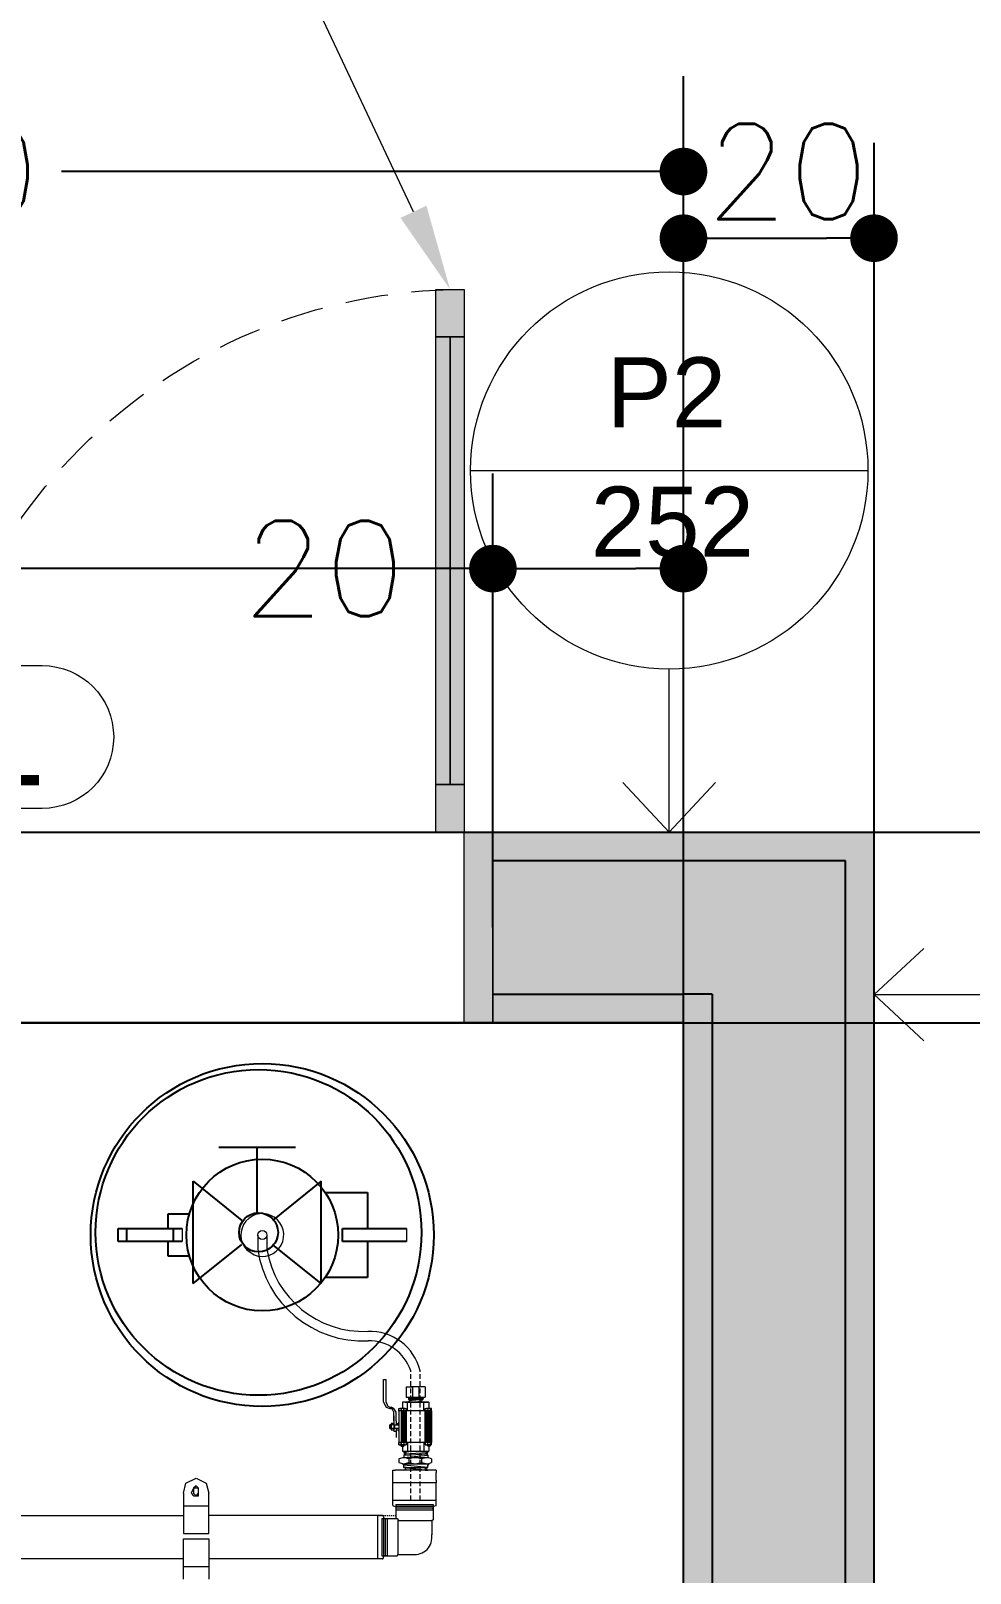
# Model space of a CAD drawing. Header units: metres. Extents: x -1783 to 21505, y -57 to 13660.
# Drawn here: x 14095.3 to 14193.9, y 12813.5 to 12975.4 of the extents above; entities that cross this region are included whole.
import ezdxf

# ---------------------------------------------------------------- set-up
doc = ezdxf.new("R2010")
doc.units = ezdxf.units.M
doc.header["$MEASUREMENT"] = 0
for name, pattern in [('Achse', [0.115, 0, -0.04, 0.075, 0]), ('Dashed', [0.07, 0.045, -0.025]), ('HIDDENX2', [0.75, 0.5, -0.25])]:
    doc.linetypes.add(name, pattern=pattern)
for name, color, linetype, lineweight in [('Bombeiro', 1, 'Continuous', 0), ('LAJES.EST_Caneta_No__241', 7, 'Continuous', 13), ('Marcadores de Porta Archicad_Caneta_No__241', 7, 'Continuous', 13), ('Marcadores de Porta Archicad_Caneta_No__7', 7, 'Continuous', 13), ('PAREDE CONSTRUIR_Caneta_No__241', 7, 'Continuous', 13), ('PAREDE CONSTRUIR_Caneta_No__3', 7, 'Continuous', 25), ('Portas Archicad_Caneta_No__241', 7, 'Continuous', 13)]:
    doc.layers.add(name, color=color, linetype=linetype, lineweight=lineweight)
for name, color, linetype in [('cotas', 7, 'Continuous'), ('COTAS EXECUTIVO.EXEC', 7, 'Continuous'), ('INCÊNDIO', 1, 'Continuous'), ('Marcadores de Porta Archicad', 7, 'Continuous'), ('P02', 6, 'Continuous'), ('PAREDE CONSTRUIR', 7, 'Continuous'), ('Portas Archicad', 7, 'Continuous')]:
    doc.layers.add(name, color=color, linetype=linetype)
doc.layers.add('Portas Archicad_Caneta_No__97', color=7, linetype='Continuous', lineweight=5, true_color=0x6b6b6b)
doc.styles.add('ARIAL', font='arial.ttf', dxfattribs={"height": 0.15})
doc.styles.add('GENERATED_STYLE_1', font='arial.ttf')
doc.styles.add('R80', font='romans.shx', dxfattribs={"height": 10})
doc.dimstyles.new('1-50', dxfattribs={"dimtxt": 10, "dimasz": 5, "dimexe": 10, "dimexo": 10, "dimgap": 3, "dimtad": 1, "dimdec": 1, "dimrnd": 1, "dimdsep": 46, "dimtxsty": 'R80', "dimblk": 'DOT', "dimcen": 0, "dimclrd": 252, "dimclre": 252, "dimclrt": 252, "dimadec": 0, "dimazin": 0, "dimtfac": 1, "dimtdec": 1, "dimtix": 1, "dimtmove": 2, "dimatfit": 3, "dimldrblk": 'DOT', "dimfxl": 1, "dimtolj": 1, "dimarcsym": 0})

# ---------------------------------------------------------------- blocks, each defined once
blk = doc.blocks.new('_Dot')
at = {"color": 0, "linetype": 'ByBlock', "lineweight": -2}
blk.add_line((-0.5, 0), (-1, 0), dxfattribs=at)
at = {"color": 0, "linetype": 'ByBlock', "const_width": 0.5}
blk.add_lwpolyline([(-0.25, 0, 1), (0.25, 0, 1)], format="xyb", close=True, dxfattribs=at)
blk = doc.blocks.new('*D7244')
at = {"layer": 'COTAS EXECUTIVO.EXEC', "color": 252, "lineweight": -2, "transparency": 16777216}
for p, q in [((14003.84, 12851.3), (14003.84, 12970.67)), ((14163.84, 12701.24), (14163.84, 12970.67)), ((14008.84, 12960.67), (14068.3, 12960.67)), ((14158.84, 12960.67), (14098.58, 12960.67))]:
    blk.add_line(p, q, dxfattribs=at)
at = {"layer": 'COTAS EXECUTIVO.EXEC', "color": 252, "lineweight": -2, "transparency": 16777216, "xscale": 5, "yscale": 5, "zscale": 5, "rotation": 180}
blk.add_blockref('_Dot', (14003.84, 12960.67), dxfattribs=at)
at = {"layer": 'COTAS EXECUTIVO.EXEC', "color": 252, "lineweight": -2, "transparency": 16777216, "xscale": 5, "yscale": 5, "zscale": 5}
blk.add_blockref('_Dot', (14163.84, 12960.67), dxfattribs=at)
at = {"layer": 'COTAS EXECUTIVO.EXEC', "color": 252, "transparency": 16777216, "insert": (14083.44, 12960.67), "char_height": 10, "attachment_point": 5, "style": 'R80'}
blk.add_mtext('\\A1;160', dxfattribs=at)
blk = doc.blocks.new('*D7245')
at = {"layer": 'COTAS EXECUTIVO.EXEC', "color": 252, "lineweight": -2, "transparency": 16777216}
for p, q in [((14163.84, 12701.24), (14163.84, 12963.67)), ((14183.84, 12701.24), (14183.84, 12963.67)), ((14168.84, 12953.67), (14178.84, 12953.67))]:
    blk.add_line(p, q, dxfattribs=at)
at = {"layer": 'COTAS EXECUTIVO.EXEC', "color": 252, "lineweight": -2, "transparency": 16777216, "xscale": 5, "yscale": 5, "zscale": 5, "rotation": 180}
blk.add_blockref('_Dot', (14163.84, 12953.67), dxfattribs=at)
at = {"layer": 'COTAS EXECUTIVO.EXEC', "color": 252, "lineweight": -2, "transparency": 16777216, "xscale": 5, "yscale": 5, "zscale": 5}
blk.add_blockref('_Dot', (14183.84, 12953.67), dxfattribs=at)
at = {"layer": 'COTAS EXECUTIVO.EXEC', "color": 252, "transparency": 16777216, "insert": (14174.77, 12960.67), "char_height": 10, "attachment_point": 5, "style": 'R80'}
blk.add_mtext('\\A1;20', dxfattribs=at)
blk = doc.blocks.new('*D7301')
at = {"layer": 'COTAS EXECUTIVO.EXEC', "color": 252, "lineweight": -2, "transparency": 16777216}
for p, q in [((14023.84, 12881.3), (14023.84, 12928.98)), ((14143.84, 12881.3), (14143.84, 12928.98)), ((14028.84, 12918.98), (14054.95, 12918.98)), ((14138.84, 12918.98), (14085.24, 12918.98))]:
    blk.add_line(p, q, dxfattribs=at)
at = {"layer": 'COTAS EXECUTIVO.EXEC', "color": 252, "lineweight": -2, "transparency": 16777216, "xscale": 5, "yscale": 5, "zscale": 5, "rotation": 180}
blk.add_blockref('_Dot', (14023.84, 12918.98), dxfattribs=at)
at = {"layer": 'COTAS EXECUTIVO.EXEC', "color": 252, "lineweight": -2, "transparency": 16777216, "xscale": 5, "yscale": 5, "zscale": 5}
blk.add_blockref('_Dot', (14143.84, 12918.98), dxfattribs=at)
at = {"layer": 'COTAS EXECUTIVO.EXEC', "color": 252, "transparency": 16777216, "insert": (14070.1, 12918.98), "char_height": 10, "attachment_point": 5, "style": 'R80'}
blk.add_mtext('\\A1;120', dxfattribs=at)
blk = doc.blocks.new('*D7302')
at = {"layer": 'COTAS EXECUTIVO.EXEC', "color": 252, "lineweight": -2, "transparency": 16777216}
for p, q in [((14143.84, 12881.3), (14143.84, 12928.98)), ((14163.84, 12881.3), (14163.84, 12928.98)), ((14148.84, 12918.98), (14158.84, 12918.98))]:
    blk.add_line(p, q, dxfattribs=at)
at = {"layer": 'COTAS EXECUTIVO.EXEC', "color": 252, "lineweight": -2, "transparency": 16777216, "xscale": 5, "yscale": 5, "zscale": 5, "rotation": 180}
blk.add_blockref('_Dot', (14143.84, 12918.98), dxfattribs=at)
at = {"layer": 'COTAS EXECUTIVO.EXEC', "color": 252, "lineweight": -2, "transparency": 16777216, "xscale": 5, "yscale": 5, "zscale": 5}
blk.add_blockref('_Dot', (14163.84, 12918.98), dxfattribs=at)
at = {"layer": 'COTAS EXECUTIVO.EXEC', "color": 252, "transparency": 16777216, "insert": (14126.12, 12918.98), "char_height": 10, "attachment_point": 5, "style": 'R80'}
blk.add_mtext('\\A1;20', dxfattribs=at)
blk = doc.blocks.new('*D7330')
at = {"layer": 'COTAS EXECUTIVO.EXEC', "color": 252, "lineweight": -2, "transparency": 16777216}
for p, q in [((13312.84, 12811.3), (14275.88, 12811.3)), ((14265.88, 12796.3), (14265.88, 12806.3)), ((13312.84, 12791.3), (14275.88, 12791.3))]:
    blk.add_line(p, q, dxfattribs=at)
at = {"layer": 'COTAS EXECUTIVO.EXEC', "color": 252, "lineweight": -2, "transparency": 16777216, "xscale": 5, "yscale": 5, "zscale": 5}
for p, rotation in [((14265.88, 12811.3), 90), ((14265.88, 12791.3), 270)]:
    blk.add_blockref('_Dot', p, dxfattribs=dict(at, rotation=rotation))
at = {"layer": 'COTAS EXECUTIVO.EXEC', "color": 252, "transparency": 16777216, "insert": (14265.71, 12776.3), "char_height": 10, "attachment_point": 5, "rotation": 90, "style": 'R80'}
blk.add_mtext('\\A1;20', dxfattribs=at)
blk = doc.blocks.new('*D7331')
at = {"layer": 'COTAS EXECUTIVO.EXEC', "color": 252, "lineweight": -2, "transparency": 16777216}
for p, q in [((14093.84, 12871.3), (14275.71, 12871.3)), ((14265.71, 12866.3), (14265.71, 12851.76)), ((14265.71, 12816.3), (14265.71, 12830.04)), ((13312.84, 12811.3), (14275.71, 12811.3))]:
    blk.add_line(p, q, dxfattribs=at)
at = {"layer": 'COTAS EXECUTIVO.EXEC', "color": 252, "lineweight": -2, "transparency": 16777216, "xscale": 5, "yscale": 5, "zscale": 5}
for p, rotation in [((14265.71, 12871.3), 90), ((14265.71, 12811.3), 270)]:
    blk.add_blockref('_Dot', p, dxfattribs=dict(at, rotation=rotation))
at = {"layer": 'COTAS EXECUTIVO.EXEC', "color": 252, "transparency": 16777216, "insert": (14265.71, 12840.9), "char_height": 10, "attachment_point": 5, "rotation": 90, "style": 'R80'}
blk.add_mtext('\\A1;60', dxfattribs=at)
blk = doc.blocks.new('*D7332')
at = {"layer": 'COTAS EXECUTIVO.EXEC', "color": 252, "lineweight": -2, "transparency": 16777216}
for p, q in [((14093.84, 12891.3), (14275.54, 12891.3)), ((14265.54, 12876.3), (14265.54, 12886.3)), ((14093.84, 12871.3), (14275.54, 12871.3))]:
    blk.add_line(p, q, dxfattribs=at)
at = {"layer": 'COTAS EXECUTIVO.EXEC', "color": 252, "lineweight": -2, "transparency": 16777216, "xscale": 5, "yscale": 5, "zscale": 5}
for p, rotation in [((14265.54, 12891.3), 90), ((14265.54, 12871.3), 270)]:
    blk.add_blockref('_Dot', p, dxfattribs=dict(at, rotation=rotation))
at = {"layer": 'COTAS EXECUTIVO.EXEC', "color": 252, "transparency": 16777216, "insert": (14265.71, 12905.5), "char_height": 10, "attachment_point": 5, "rotation": 90, "style": 'R80'}
blk.add_mtext('\\A1;20', dxfattribs=at)
blk = doc.blocks.new('Double Door 26_4')
at = {"layer": 'Portas Archicad', "linetype": 'Continuous', "lineweight": 0, "true_color": 0xffffff}
for points in [[(-0.57, 0.57), (-0.57, 0.52), (-0.54, 0.52), (-0.54, 0.57)], [(0.57, 0.57), (0.54, 0.57), (0.54, 0.52), (0.57, 0.52)], [(-0.57, 0.52), (-0.57, 0.05), (-0.555, 0.05), (-0.555, 0.52)], [(-0.555, 0.52), (-0.555, 0.05), (-0.54, 0.05), (-0.54, 0.52)], [(0.555, 0.52), (0.54, 0.52), (0.54, 0.05), (0.555, 0.05)], [(0.57, 0.52), (0.555, 0.52), (0.555, 0.05), (0.57, 0.05)], [(-0.54, 0), (-0.54, 0.05), (-0.57, 0.05), (-0.57, 0)], [(0.54, 0), (0.57, 0), (0.57, 0.05), (0.54, 0.05)], [(-0.57, -0.2), (-0.57, -0.03), (-0.57, 0), (-0.6, 0), (-0.6, -0.2)], [(0.6, -0.2), (0.6, 0), (0.57, 0), (0.57, -0.03), (0.57, -0.2)]]:
    blk.add_hatch(color=7, dxfattribs=at).paths.add_polyline_path(points)
at = {"layer": 'Portas Archicad_Caneta_No__241', "color": 7, "linetype": 'Continuous', "lineweight": 13}
for p, q in [((-0.57, 0.57), (-0.57, 0.52)), ((-0.54, 0.57), (-0.57, 0.57)), ((-0.54, 0.52), (-0.54, 0.57)), ((0.54, 0.52), (0.54, 0.57)), ((0.54, 0.57), (0.57, 0.57)), ((0.57, 0.57), (0.57, 0.52)), ((-0.57, 0.52), (-0.54, 0.52)), ((-0.555, 0.52), (-0.555, 0.05)), ((0.57, 0.52), (0.54, 0.52)), ((0.555, 0.52), (0.555, 0.05)), ((-0.54, 0.05), (-0.57, 0.05)), ((-0.57, 0.05), (-0.57, 0)), ((-0.54, 0), (-0.54, 0.05)), ((0.54, 0), (0.54, 0.05)), ((0.54, 0.05), (0.57, 0.05)), ((0.57, 0.05), (0.57, 0)), ((-0.57, 0), (-0.6, 0)), ((-0.6, 0), (-0.6, -0.2)), ((-0.6, -0.03), (-0.6, 0)), ((-0.6, -0.03), (-0.6, 0)), ((-0.57, -0.03), (-0.57, 0)), ((-0.57, 0), (-0.54, 0)), ((0.57, 0), (0.54, 0)), ((0.6, 0), (0.57, 0)), ((0.57, 0), (0.57, -0.03)), ((0.6, -0.2), (0.6, 0)), ((0.6, -0.03), (0.6, 0)), ((0.6, -0.03), (0.6, 0)), ((-0.6, -0.17), (-0.6, -0.03)), ((-0.6, -0.17), (-0.6, -0.03)), ((-0.57, -0.2), (-0.57, -0.03)), ((0.57, -0.03), (0.57, -0.2)), ((0.6, -0.17), (0.6, -0.03)), ((0.6, -0.17), (0.6, -0.03)), ((-0.6, -0.2), (-0.6, -0.17)), ((-0.6, -0.2), (-0.6, -0.17)), ((0.6, -0.2), (0.6, -0.17)), ((0.6, -0.2), (0.6, -0.17)), ((-0.6, -0.2), (-0.57, -0.2)), ((0.57, -0.2), (0.6, -0.2))]:
    blk.add_line(p, q, dxfattribs=at)
at = {"layer": 'Portas Archicad_Caneta_No__241', "color": 7, "linetype": 'Continuous', "lineweight": 13, "flags": 128}
for points in [[(-0.57, 0.52), (-0.57, 0.05), (-0.555, 0.05), (-0.555, 0.52)], [(-0.555, 0.52), (-0.555, 0.05), (-0.54, 0.05), (-0.54, 0.52)], [(0.555, 0.52), (0.555, 0.05), (0.54, 0.05), (0.54, 0.52)], [(0.57, 0.52), (0.57, 0.05), (0.555, 0.05), (0.555, 0.52)]]:
    blk.add_lwpolyline(points, close=True, dxfattribs=at)
at = {"layer": 'Portas Archicad_Caneta_No__97', "color": 251, "linetype": 'Dashed', "lineweight": 5, "true_color": 0x6b6b6b}
for centre, start, end in [((-0.57, 0), 0, 90), ((0.57, 0), 90, 180)]:
    blk.add_arc(centre, 0.57, start, end, dxfattribs=at)
blk = doc.blocks.new('D Marker 26_8')
at = {"layer": 'Marcadores de Porta Archicad_Caneta_No__241', "color": 7, "linetype": 'Continuous', "lineweight": 13, "flags": 128}
blk.add_lwpolyline([(0.127, -0.375), (-0.127, -0.375, -1), (-0.127, -0.225), (0.127, -0.225, -1)], format="xyb", close=True, dxfattribs=at)
at = {"layer": 'Marcadores de Porta Archicad_Caneta_No__7', "color": 7, "lineweight": 13, "insert": (0.1258, -0.2493), "char_height": 0.1, "attachment_point": 7, "rotation": 180, "style": 'GENERATED_STYLE_1'}
blk.add_mtext('\\A1;\\pt0;PF1', dxfattribs=at)

msp = doc.modelspace()

# ---------------------------------------------------------------- hatches: boundary and pattern name
at = {"layer": 'cotas'}
h = msp.add_hatch(color=7, dxfattribs=at)
h.dxf.hatch_style = 1
h.paths.add_polyline_path([(21504.961, 13659.963), (10304.961, 13659.963), (10304.961, 5739.963), (21504.961, 5739.963)])
h.paths.add_polyline_path([(10571.627, 13593.296), (21371.627, 13593.296), (21371.627, 5806.63), (10571.627, 5806.63)], flags=16)
at = {"layer": 'INCÊNDIO', "linetype": 'Continuous', "lineweight": 0}
for points in [[(14143.841, 12874.299), (14166.841, 12874.299), (14166.841, 12888.299), (14143.841, 12888.299)], [(14166.841, 12874.299), (14180.841, 12888.299), (14166.841, 12888.299)], [(14166.841, 12874.299), (14180.841, 12874.299), (14180.841, 12888.299)], [(14166.841, 12874.299), (14166.841, 12811.299), (14180.841, 12811.299), (14180.841, 12874.299)]]:
    msp.add_hatch(color=256, dxfattribs=at).paths.add_polyline_path(points)
at = {"layer": 'P02'}
for points in [[(14112.395, 12854.648), (14119.104, 12849.281), (14112.395, 12854.648), (14112.395, 12843.913)], [(14125.814, 12854.648), (14119.104, 12849.281), (14125.814, 12854.648), (14125.814, 12843.913)]]:
    msp.add_hatch(color=7, dxfattribs=at).paths.add_polyline_path(points)
at = {"layer": 'PAREDE CONSTRUIR', "linetype": 'Continuous', "lineweight": 0, "true_color": 0xffffff}
for points in [[(14143.841, 12891.299), (14143.841, 12888.299), (14180.841, 12888.299), (14180.841, 12891.299)], [(14180.841, 12888.299), (14183.841, 12891.299), (14180.841, 12891.299)], [(14180.841, 12888.299), (14183.841, 12888.299), (14183.841, 12891.299)], [(14180.841, 12888.299), (14180.841, 12811.299), (14183.841, 12811.299), (14183.841, 12888.299)], [(14163.841, 12874.299), (14143.841, 12874.299), (14143.841, 12871.299), (14163.841, 12871.299)], [(14163.841, 12871.299), (14166.841, 12874.299), (14163.841, 12874.299)], [(14163.841, 12871.299), (14166.841, 12871.299), (14166.841, 12874.299)], [(14163.841, 12871.299), (14163.841, 12811.299), (14166.841, 12811.299), (14166.841, 12871.299)]]:
    msp.add_hatch(color=7, dxfattribs=at).paths.add_polyline_path(points)

# ---------------------------------------------------------------- linework, layer by layer
at = {"layer": 'Bombeiro'}
for p, q in [((14135.503, 12956.444), (14122.817, 12983.365)), ((14141.48, 12929.28), (14183.202, 12929.28)), ((14162.341, 12891.299), (14162.341, 12908.419)), ((14162.341, 12891.299), (14157.482, 12896.528)), ((14162.341, 12891.299), (14167.201, 12896.528)), ((14183.841, 12874.25), (14189.069, 12879.109)), ((14183.841, 12874.25), (14189.069, 12869.39)), ((14183.841, 12874.25), (14200.961, 12874.25)), ((14119.158, 12849.008), (14119.158, 12847.508)), ((14120.112, 12849.008), (14120.112, 12847.508)), ((14118.006, 12847.456), (14118.796, 12846.92)), ((14132.367, 12831.468), (14132.367, 12833.85)), ((14132.367, 12833.85), (14132.632, 12833.85)), ((14132.632, 12831.468), (14132.632, 12833.85)), ((14134.75, 12833.056), (14134.75, 12831.997)), ((14134.75, 12833.056), (14135.411, 12833.056)), ((14136.338, 12833.056), (14135.147, 12833.056)), ((14136.073, 12833.056), (14135.411, 12833.056)), ((14135.411, 12833.056), (14135.411, 12831.997)), ((14136.735, 12833.056), (14136.073, 12833.056)), ((14136.073, 12833.056), (14136.073, 12831.997)), ((14136.735, 12833.056), (14136.735, 12831.997)), ((14132.367, 12831.468), (14132.632, 12830.939)), ((14132.632, 12831.468), (14132.764, 12831.071)), ((14132.632, 12830.939), (14133.029, 12830.806)), ((14132.764, 12831.071), (14133.029, 12830.939)), ((14133.029, 12830.939), (14133.161, 12830.939)), ((14133.029, 12830.806), (14133.161, 12830.806)), ((14133.426, 12830.806), (14133.161, 12830.939)), ((14133.294, 12830.674), (14133.161, 12830.806)), ((14133.426, 12830.409), (14133.294, 12830.674)), ((14133.691, 12830.409), (14133.426, 12830.806)), ((14133.955, 12830.542), (14133.955, 12830.806)), ((14133.955, 12830.806), (14134.22, 12830.806)), ((14134.75, 12830.542), (14133.955, 12830.542)), ((14133.955, 12830.542), (14133.955, 12829.35)), ((14137.397, 12830.542), (14133.955, 12830.542)), ((14134.617, 12830.806), (14134.088, 12830.806)), ((14134.485, 12830.806), (14134.22, 12830.806)), ((14134.22, 12830.806), (14134.22, 12830.542)), ((14134.22, 12830.542), (14134.22, 12828.953)), ((14137.132, 12831.468), (14134.352, 12831.468)), ((14134.352, 12831.468), (14134.352, 12830.806)), ((14134.352, 12830.542), (14134.352, 12828.953)), ((14134.485, 12830.542), (14134.485, 12830.806)), ((14134.485, 12830.806), (14134.75, 12830.806)), ((14134.485, 12830.542), (14134.485, 12828.953)), ((14134.617, 12831.468), (14137, 12831.468)), ((14134.617, 12830.542), (14134.617, 12828.953)), ((14134.75, 12831.997), (14135.411, 12831.997)), ((14134.75, 12830.806), (14134.75, 12830.542)), ((14134.75, 12830.542), (14134.75, 12828.953)), ((14134.75, 12830.542), (14134.75, 12828.953)), ((14134.882, 12830.542), (14134.882, 12831.468)), ((14136.602, 12831.865), (14135.014, 12831.865)), ((14136.47, 12831.865), (14135.014, 12831.733)), ((14135.014, 12831.733), (14135.014, 12831.865)), ((14136.47, 12831.733), (14135.014, 12831.733)), ((14136.47, 12831.733), (14135.014, 12831.6)), ((14135.014, 12831.733), (14135.147, 12831.733)), ((14135.147, 12831.733), (14135.014, 12831.733)), ((14135.147, 12831.6), (14135.014, 12831.733)), ((14135.147, 12831.468), (14135.014, 12831.6)), ((14135.014, 12831.6), (14135.147, 12831.6)), ((14135.014, 12831.468), (14136.47, 12831.468)), ((14136.338, 12831.468), (14135.147, 12831.468)), ((14135.411, 12831.997), (14136.073, 12831.997)), ((14136.338, 12831.6), (14135.941, 12831.468)), ((14136.073, 12831.997), (14136.735, 12831.997)), ((14136.47, 12831.733), (14136.338, 12831.733)), ((14136.338, 12831.733), (14136.47, 12831.733)), ((14136.47, 12831.733), (14136.338, 12831.6)), ((14136.338, 12831.468), (14136.338, 12831.6)), ((14136.602, 12831.865), (14136.47, 12831.865)), ((14136.47, 12831.865), (14136.47, 12831.733)), ((14136.602, 12830.542), (14136.602, 12831.468)), ((14136.735, 12830.542), (14136.735, 12830.806)), ((14136.735, 12830.806), (14137, 12830.806)), ((14136.735, 12830.542), (14136.735, 12828.821)), ((14136.735, 12828.821), (14136.735, 12830.542)), ((14137.397, 12830.542), (14136.735, 12830.542)), ((14137.397, 12830.806), (14136.867, 12830.806)), ((14136.867, 12830.542), (14136.867, 12828.821)), ((14137.397, 12830.806), (14137, 12830.806)), ((14137, 12830.806), (14137, 12830.542)), ((14137, 12830.542), (14137, 12828.821)), ((14137.132, 12831.468), (14137.132, 12830.806)), ((14137.132, 12830.542), (14137.132, 12828.821)), ((14137.264, 12830.806), (14137.264, 12830.542)), ((14137.264, 12830.542), (14137.264, 12828.821)), ((14137.397, 12830.542), (14137.397, 12830.806)), ((14137.397, 12830.542), (14137.397, 12827.233)), ((14133.029, 12829.086), (14133.161, 12829.086)), ((14133.029, 12829.086), (14133.029, 12828.689)), ((14133.029, 12828.689), (14133.029, 12829.086)), ((14133.426, 12829.086), (14133.029, 12829.086)), ((14133.161, 12829.218), (14133.161, 12829.086)), ((14133.161, 12829.218), (14133.161, 12828.689)), ((14133.426, 12829.218), (14133.161, 12829.218)), ((14133.161, 12829.086), (14133.161, 12828.689)), ((14133.426, 12829.483), (14133.426, 12830.409)), ((14133.426, 12830.012), (14133.426, 12828.424)), ((14133.426, 12829.086), (14133.426, 12829.218)), ((14133.426, 12829.218), (14133.426, 12828.689)), ((14133.426, 12829.086), (14133.426, 12828.689)), ((14133.558, 12828.689), (14133.558, 12829.086)), ((14133.558, 12829.086), (14133.955, 12829.086)), ((14133.691, 12829.483), (14133.691, 12830.409)), ((14133.691, 12829.483), (14133.691, 12829.086)), ((14133.691, 12829.483), (14133.691, 12829.086)), ((14133.691, 12829.218), (14133.955, 12829.218)), ((14133.955, 12829.218), (14133.955, 12829.35)), ((14133.955, 12829.35), (14133.955, 12828.424)), ((14133.955, 12829.086), (14133.955, 12829.218)), ((14134.22, 12828.953), (14134.22, 12827.233)), ((14134.352, 12828.953), (14134.352, 12827.233)), ((14134.485, 12828.953), (14134.485, 12827.233)), ((14134.617, 12828.953), (14134.617, 12827.233)), ((14134.75, 12828.953), (14134.75, 12827.233)), ((14134.75, 12828.953), (14134.75, 12827.233)), ((14133.029, 12828.689), (14133.161, 12828.689)), ((14133.161, 12828.689), (14133.029, 12828.689)), ((14133.161, 12828.689), (14133.161, 12828.556)), ((14133.426, 12828.689), (14133.161, 12828.689)), ((14133.161, 12828.556), (14133.426, 12828.556)), ((14133.426, 12828.556), (14133.426, 12828.689)), ((14133.426, 12828.424), (14133.691, 12828.424)), ((14133.955, 12828.689), (14133.558, 12828.689)), ((14133.691, 12828.689), (14133.691, 12827.762)), ((14133.691, 12828.689), (14133.691, 12827.762)), ((14133.691, 12828.556), (14133.955, 12828.556)), ((14133.955, 12828.424), (14133.955, 12828.556)), ((14133.955, 12828.424), (14133.955, 12827.233)), ((14136.735, 12828.821), (14136.735, 12827.233)), ((14136.735, 12827.233), (14136.735, 12828.821)), ((14136.867, 12828.821), (14136.867, 12827.233)), ((14137, 12828.821), (14137, 12827.233)), ((14137.132, 12828.821), (14137.132, 12827.233)), ((14137.264, 12828.821), (14137.264, 12827.233)), ((14133.955, 12826.968), (14133.955, 12827.233)), ((14133.955, 12827.233), (14134.22, 12827.233)), ((14137.397, 12827.233), (14133.955, 12827.233)), ((14133.955, 12826.968), (14134.22, 12826.968)), ((14134.485, 12825.645), (14133.955, 12825.512)), ((14134.617, 12827.233), (14134.088, 12827.233)), ((14134.617, 12826.968), (14134.088, 12826.968)), ((14134.485, 12827.233), (14134.22, 12827.233)), ((14134.22, 12827.233), (14134.22, 12826.968)), ((14134.22, 12826.968), (14134.485, 12826.968)), ((14134.22, 12826.968), (14134.22, 12826.836)), ((14134.22, 12826.836), (14134.22, 12826.968)), ((14134.485, 12826.836), (14134.22, 12826.836)), ((14134.22, 12826.836), (14134.485, 12826.836)), ((14134.352, 12826.836), (14134.352, 12826.306)), ((14134.352, 12826.306), (14137.132, 12826.306)), ((14134.352, 12825.645), (14134.485, 12825.645)), ((14134.75, 12827.233), (14134.485, 12827.233)), ((14134.485, 12827.233), (14134.485, 12826.836)), ((14134.485, 12826.968), (14134.75, 12826.968)), ((14134.485, 12826.836), (14134.485, 12826.968)), ((14135.544, 12826.306), (14134.485, 12826.174)), ((14134.485, 12826.174), (14134.75, 12826.306)), ((14134.485, 12826.174), (14134.75, 12826.174)), ((14134.485, 12826.042), (14137, 12826.174)), ((14134.75, 12826.174), (14134.485, 12826.042)), ((14134.485, 12826.042), (14134.75, 12826.042)), ((14134.75, 12826.042), (14134.485, 12825.909)), ((14134.485, 12825.909), (14137, 12826.042)), ((14134.485, 12825.645), (14137, 12825.909)), ((14134.485, 12825.909), (14134.485, 12825.645)), ((14134.485, 12825.645), (14137, 12825.645)), ((14135.014, 12825.512), (14134.485, 12825.645)), ((14134.75, 12827.233), (14134.75, 12826.968)), ((14134.882, 12827.233), (14134.882, 12826.306)), ((14135.676, 12825.645), (14135.014, 12825.512)), ((14136.338, 12825.512), (14135.676, 12825.645)), ((14137, 12825.645), (14136.338, 12825.512)), ((14136.602, 12827.233), (14136.602, 12826.306)), ((14137, 12827.233), (14136.735, 12827.233)), ((14136.735, 12827.233), (14136.735, 12826.968)), ((14136.735, 12826.968), (14137, 12826.968)), ((14136.735, 12826.306), (14137, 12826.174)), ((14137, 12826.174), (14136.735, 12826.042)), ((14136.735, 12826.042), (14137, 12826.042)), ((14137.397, 12827.233), (14136.867, 12827.233)), ((14137.397, 12826.968), (14136.867, 12826.968)), ((14137, 12826.042), (14136.867, 12826.042)), ((14136.867, 12826.042), (14137, 12825.909)), ((14137.264, 12827.233), (14137, 12827.233)), ((14137, 12826.836), (14137, 12827.233)), ((14137, 12826.968), (14137.264, 12826.968)), ((14137, 12826.968), (14137.264, 12826.968)), ((14137, 12826.968), (14137, 12826.836)), ((14137.264, 12826.836), (14137, 12826.836)), ((14137.264, 12826.836), (14137, 12826.836)), ((14137, 12825.909), (14137, 12825.645)), ((14137, 12825.645), (14137.132, 12825.645)), ((14137.397, 12825.512), (14137, 12825.645)), ((14137.132, 12826.836), (14137.132, 12826.306)), ((14137.397, 12827.233), (14137.264, 12827.233)), ((14137.264, 12827.233), (14137.264, 12826.968)), ((14137.397, 12826.968), (14137.264, 12826.968)), ((14137.264, 12826.968), (14137.264, 12826.836)), ((14137.264, 12826.836), (14137.264, 12826.968)), ((14137.397, 12826.968), (14137.397, 12827.233)), ((14133.333, 12824.056), (14133.333, 12824.321)), ((14133.333, 12824.321), (14133.598, 12824.321)), ((14133.333, 12823.262), (14133.333, 12824.056)), ((14137.886, 12824.321), (14133.598, 12824.321)), ((14133.955, 12825.512), (14133.955, 12825.115)), ((14133.955, 12825.115), (14134.485, 12824.983)), ((14134.485, 12824.85), (14134.352, 12824.983)), ((14134.485, 12824.983), (14135.014, 12825.115)), ((14134.485, 12824.983), (14137, 12824.983)), ((14137, 12824.586), (14134.485, 12824.85)), ((14134.485, 12824.586), (14134.485, 12824.85)), ((14134.485, 12824.586), (14137, 12824.321)), ((14134.485, 12824.586), (14134.75, 12824.586)), ((14134.75, 12824.586), (14134.485, 12824.586)), ((14134.75, 12824.453), (14134.485, 12824.586)), ((14134.485, 12824.586), (14137, 12824.586)), ((14134.485, 12824.321), (14134.75, 12824.453)), ((14135.014, 12825.512), (14135.014, 12825.115)), ((14135.014, 12825.115), (14135.676, 12824.983)), ((14135.676, 12824.983), (14136.338, 12825.115)), ((14136.338, 12825.512), (14136.338, 12825.115)), ((14136.338, 12825.115), (14137, 12824.983)), ((14136.735, 12824.453), (14137, 12824.586)), ((14137, 12824.321), (14136.735, 12824.453)), ((14136.735, 12824.321), (14137, 12824.321)), ((14137, 12824.586), (14136.867, 12824.586)), ((14136.867, 12824.586), (14137, 12824.586)), ((14137, 12824.983), (14137.397, 12825.115)), ((14137.132, 12824.983), (14137, 12824.85)), ((14137, 12824.586), (14137, 12824.85)), ((14137.397, 12825.512), (14137.397, 12825.115)), ((14137.886, 12824.321), (14137.886, 12824.056)), ((14137.886, 12823.262), (14137.886, 12824.056)), ((14111.365, 12821.888), (14111.629, 12822.946)), ((14111.629, 12822.946), (14112.688, 12823.476)), ((14112.423, 12822.417), (14112.159, 12821.888)), ((14112.423, 12822.417), (14112.159, 12821.888)), ((14112.688, 12822.682), (14112.423, 12822.417)), ((14112.953, 12822.417), (14112.423, 12822.417)), ((14112.953, 12822.417), (14112.423, 12822.417)), ((14112.423, 12822.417), (14112.423, 12821.888)), ((14112.688, 12823.476), (14113.747, 12822.946)), ((14112.953, 12822.417), (14112.688, 12822.682)), ((14112.953, 12821.888), (14112.953, 12822.417)), ((14112.953, 12821.888), (14112.953, 12822.417)), ((14112.953, 12821.888), (14112.953, 12822.417)), ((14113.747, 12822.946), (14114.012, 12821.888)), ((14133.333, 12822.997), (14133.333, 12823.262)), ((14133.333, 12821.145), (14133.333, 12822.997)), ((14133.598, 12822.997), (14133.333, 12822.997)), ((14137.886, 12822.997), (14133.598, 12822.997)), ((14137.886, 12823.262), (14137.886, 12822.997)), ((14137.886, 12821.145), (14137.886, 12822.997)), ((14111.365, 12821.888), (14111.365, 12817.652)), ((14112.159, 12821.888), (14112.423, 12821.623)), ((14112.159, 12821.888), (14112.423, 12821.623)), ((14112.423, 12821.888), (14112.688, 12821.623)), ((14112.423, 12821.623), (14112.953, 12821.623)), ((14112.423, 12821.623), (14112.953, 12821.623)), ((14112.423, 12821.623), (14112.953, 12821.623)), ((14112.688, 12821.623), (14112.953, 12821.888)), ((14112.953, 12821.623), (14112.953, 12821.888)), ((14112.953, 12821.623), (14112.953, 12821.888)), ((14114.012, 12817.652), (14114.012, 12821.888)), ((14137.886, 12821.145), (14133.333, 12821.145)), ((14137.886, 12821.145), (14133.333, 12821.145)), ((14137.886, 12821.145), (14133.333, 12821.145)), ((14137.886, 12821.145), (14133.333, 12821.145)), ((14137.886, 12821.145), (14133.333, 12821.145)), ((14137.886, 12821.145), (14133.333, 12821.145)), ((14137.886, 12821.145), (14133.333, 12821.145)), ((14137.886, 12821.145), (14133.333, 12821.145)), ((14137.886, 12821.145), (14133.333, 12821.145)), ((14137.886, 12821.145), (14133.333, 12821.145)), ((14137.886, 12821.145), (14133.333, 12821.145)), ((14137.886, 12821.145), (14133.333, 12821.145)), ((14137.886, 12821.145), (14133.333, 12821.145)), ((14137.886, 12821.145), (14133.333, 12821.145)), ((14133.333, 12820.635), (14133.333, 12821.145)), ((14137.886, 12821.145), (14133.333, 12821.145)), ((14137.886, 12821.145), (14133.333, 12821.145)), ((14137.886, 12821.145), (14133.333, 12821.145)), ((14137.886, 12821.145), (14133.333, 12821.145)), ((14137.886, 12821.145), (14133.333, 12821.145)), ((14137.886, 12821.145), (14133.333, 12821.145)), ((14137.886, 12821.145), (14133.333, 12821.145)), ((14137.886, 12821.145), (14133.333, 12821.145)), ((14137.886, 12821.145), (14133.333, 12821.145)), ((14137.886, 12821.145), (14133.333, 12821.145)), ((14137.886, 12821.145), (14133.333, 12821.145)), ((14137.886, 12821.145), (14133.333, 12821.145)), ((14137.886, 12821.145), (14133.333, 12821.145)), ((14137.886, 12820.635), (14137.886, 12821.145)), ((14087.237, 12819.558), (14111.365, 12819.558)), ((14111.365, 12820.564), (14114.012, 12820.564)), ((14131.747, 12819.558), (14114.012, 12819.558)), ((14132.256, 12819.558), (14131.747, 12819.558)), ((14131.747, 12815.005), (14131.747, 12819.558)), ((14131.747, 12815.005), (14131.747, 12819.558)), ((14131.747, 12815.005), (14131.747, 12819.558)), ((14131.747, 12815.005), (14131.747, 12819.558)), ((14131.747, 12815.005), (14131.747, 12819.558)), ((14131.747, 12815.005), (14131.747, 12819.558)), ((14131.747, 12815.005), (14131.747, 12819.558)), ((14131.747, 12815.005), (14131.747, 12819.558)), ((14131.747, 12815.005), (14131.747, 12819.558)), ((14131.747, 12815.005), (14131.747, 12819.558)), ((14131.747, 12815.005), (14131.747, 12819.558)), ((14131.747, 12815.005), (14131.747, 12819.558)), ((14131.747, 12815.005), (14131.747, 12819.558)), ((14132.168, 12819.235), (14132.168, 12815.328)), ((14132.168, 12819.235), (14132.563, 12819.235)), ((14132.328, 12819.504), (14132.382, 12819.289)), ((14132.399, 12815.328), (14132.399, 12819.235)), ((14132.563, 12815.328), (14132.563, 12819.235)), ((14132.563, 12819.235), (14132.581, 12819.235)), ((14132.581, 12819.235), (14133.781, 12819.235)), ((14132.776, 12815.328), (14132.776, 12819.235)), ((14133.387, 12820.564), (14133.602, 12820.51)), ((14133.656, 12820.723), (14137.564, 12820.723)), ((14133.656, 12820.723), (14133.656, 12820.329)), ((14137.564, 12820.492), (14133.656, 12820.492)), ((14137.564, 12820.329), (14133.656, 12820.329)), ((14133.656, 12820.329), (14133.656, 12820.311)), ((14133.656, 12820.311), (14133.656, 12819.235)), ((14137.564, 12820.116), (14133.656, 12820.116)), ((14133.781, 12819.235), (14133.907, 12819.092)), ((14137.564, 12820.723), (14137.564, 12820.329)), ((14137.564, 12820.116), (14137.564, 12820.438)), ((14137.564, 12820.311), (14137.564, 12819.11)), ((14137.833, 12820.564), (14137.617, 12820.51)), ((14111.365, 12817.652), (14114.012, 12817.652)), ((14133.907, 12815.471), (14133.907, 12819.092)), ((14137.42, 12818.985), (14133.907, 12818.985)), ((14137.564, 12819.11), (14137.42, 12818.985)), ((14137.42, 12818.985), (14137.42, 12817.515)), ((14111.365, 12817.123), (14114.012, 12817.123)), ((14111.365, 12812.888), (14111.365, 12817.123)), ((14114.012, 12817.123), (14114.012, 12812.888)), ((14111.365, 12815.005), (14087.237, 12815.005)), ((14131.747, 12815.005), (14114.012, 12815.005)), ((14132.256, 12815.005), (14131.747, 12815.005)), ((14132.168, 12815.328), (14132.563, 12815.328)), ((14132.328, 12815.059), (14132.382, 12815.274)), ((14132.776, 12815.328), (14132.453, 12815.328)), ((14132.581, 12815.328), (14133.781, 12815.328)), ((14133.781, 12815.328), (14133.907, 12815.471)), ((14133.907, 12815.471), (14135.377, 12815.471)), ((14111.365, 12814.211), (14114.012, 12814.211))]:
    msp.add_line(p, q, dxfattribs=at)
at = {"layer": 'Bombeiro', "color": 7}
for p, q in [((14111.983, 12851.246), (14111.983, 12851.22)), ((14111.222, 12849.679), (14111.222, 12848.337)), ((14134.761, 12849.679), (14134.761, 12848.337)), ((14111.983, 12846.796), (14111.983, 12846.771))]:
    msp.add_line(p, q, dxfattribs=at)
at = {"layer": 'Bombeiro', "linetype": 'HIDDENX2'}
for p, q in [((14135.218, 12821.145), (14135.218, 12834.741)), ((14136.213, 12821.145), (14136.213, 12834.741))]:
    msp.add_line(p, q, dxfattribs=at)
at = {"layer": 'Bombeiro', "linetype": 'Achse'}
msp.add_line((14131.747, 12819.558), (14133.656, 12819.558), dxfattribs=at)
at = {"layer": 'Bombeiro'}
for centre, radius in [((14162.341, 12929.28), 20.861), ((14119.635, 12849.008), 0.477)]:
    msp.add_circle(centre, radius, dxfattribs=at)
for centre, radius, start, end in [((14119.635, 12849.008), 2.25, 248.1015, 223.60541), ((14130.233, 12849.065), 11.184, 188.00015, 272.56929), ((14130.271, 12849.177), 10.295, 189.32991, 272.33121), ((14130.903, 12833.424), 5.471, 13.92532, 92.08614), ((14130.873, 12833.323), 4.571, 18.06584, 91.73799), ((14132.256, 12819.486), 0.0717, 15, 90), ((14132.453, 12819.307), 0.0717, 194.9999, 270), ((14133.405, 12820.635), 0.0717, 180, 255), ((14133.584, 12820.438), 0.0717, 0, 75.0001), ((14137.635, 12820.438), 0.0717, 105, 180), ((14137.815, 12820.635), 0.0717, 285, 0), ((14135.61, 12817.282), 1.832, 262.8309, 8.78878), ((14132.256, 12815.077), 0.0717, 270, 345), ((14132.453, 12815.256), 0.0717, 90, 165)]:
    msp.add_arc(centre, radius, start, end, dxfattribs=at)
msp.add_solid([(14136.861, 12957.084), (14139.341, 12948.299), (14134.146, 12955.805)], dxfattribs=at)
at = {"layer": 'COTAS EXECUTIVO.EXEC', "flags": 128}
msp.add_lwpolyline([(14003.841, 12871.299), (14003.841, 12811.299), (14163.841, 12811.299), (14163.841, 12871.299)], close=True, dxfattribs=at)
at = {"layer": 'LAJES.EST_Caneta_No__241', "color": 7, "linetype": 'Continuous', "lineweight": 13, "flags": 128}
msp.add_lwpolyline([(13983.841, 12811.299), (14183.841, 12811.299), (14183.841, 12891.299), (13983.841, 12891.299)], close=True, dxfattribs=at)
at = {"layer": 'P02', "color": 7}
for p, q in [((14115.078, 12858.227), (14123.13, 12858.227)), ((14119.104, 12851.338), (14119.104, 12858.227)), ((14112.395, 12843.913), (14112.395, 12854.648)), ((14112.395, 12854.648), (14117.494, 12850.533)), ((14125.814, 12854.648), (14120.715, 12850.533)), ((14125.814, 12843.913), (14125.814, 12854.648)), ((14126.213, 12853.483), (14130.689, 12853.483)), ((14130.689, 12853.483), (14130.689, 12849.679)), ((14109.745, 12849.679), (14109.745, 12851.246)), ((14109.745, 12851.246), (14111.983, 12851.246)), ((14104.509, 12849.679), (14111.222, 12849.679)), ((14104.509, 12848.337), (14104.509, 12849.679)), ((14111.222, 12848.337), (14104.509, 12848.337)), ((14105.404, 12848.337), (14105.404, 12849.679)), ((14109.745, 12846.771), (14109.745, 12848.337)), ((14110.327, 12848.337), (14110.327, 12849.679)), ((14128.048, 12849.679), (14134.761, 12849.679)), ((14128.048, 12848.337), (14128.048, 12849.679)), ((14134.761, 12848.337), (14128.048, 12848.337)), ((14130.689, 12848.337), (14130.689, 12844.533)), ((14111.983, 12846.771), (14109.745, 12846.771)), ((14112.395, 12843.913), (14117.494, 12848.028)), ((14125.814, 12843.913), (14120.715, 12848.028)), ((14130.689, 12844.533), (14126.213, 12844.533))]:
    msp.add_line(p, q, dxfattribs=at)
for centre, radius in [((14119.635, 12849.008), 18), ((14119.243, 12849.281), 17.1), ((14119.635, 12849.008), 7.966), ((14119.243, 12849.281), 2.046)]:
    msp.add_circle(centre, radius, dxfattribs=at)
at = {"layer": 'PAREDE CONSTRUIR_Caneta_No__241', "color": 7, "linetype": 'Continuous', "lineweight": 13}
for p, q in [((14143.841, 12888.299), (14143.841, 12891.299)), ((14143.841, 12874.299), (14143.841, 12888.299)), ((14143.841, 12871.299), (14143.841, 12874.299))]:
    msp.add_line(p, q, dxfattribs=at)
at = {"layer": 'PAREDE CONSTRUIR_Caneta_No__241', "color": 7, "linetype": 'Continuous', "lineweight": 13, "flags": 128}
for points in [[(14180.841, 12891.299), (14143.841, 12891.299)], [(14183.841, 12891.299), (14180.841, 12891.299)], [(14183.841, 12811.299), (14183.841, 12891.299)], [(14143.841, 12871.299), (14163.841, 12871.299)], [(14163.841, 12871.299), (14163.841, 12811.299)]]:
    msp.add_lwpolyline(points, dxfattribs=at)
at = {"layer": 'PAREDE CONSTRUIR_Caneta_No__3', "color": 7, "linetype": 'Continuous', "lineweight": 25}
for p, q in [((14166.841, 12888.299), (14143.841, 12888.299)), ((14180.841, 12888.299), (14166.841, 12888.299)), ((14180.841, 12888.299), (14166.841, 12888.299)), ((14180.841, 12874.299), (14180.841, 12888.299)), ((14143.841, 12874.299), (14163.841, 12874.299)), ((14166.841, 12874.299), (14163.841, 12874.299)), ((14166.841, 12874.299), (14163.841, 12874.299)), ((14166.841, 12874.299), (14166.841, 12811.299)), ((14180.841, 12811.299), (14180.841, 12874.299))]:
    msp.add_line(p, q, dxfattribs=at)

# ---------------------------------------------------------------- block references
at = {"layer": 'Marcadores de Porta Archicad', "color": 7, "lineweight": 5, "xscale": 100, "yscale": 100, "zscale": 100, "rotation": 180}
msp.add_blockref('D Marker 26_8', (14083.841, 12871.299), dxfattribs=at)
at = {"layer": 'Portas Archicad', "color": 252, "linetype": 'Continuous', "lineweight": 0, "xscale": -100, "yscale": 100, "zscale": 100}
msp.add_blockref('Double Door 26_4', (14083.841, 12891.299), dxfattribs=at)

# ---------------------------------------------------------------- texts
at = {"layer": 'Bombeiro', "style": 'ARIAL'}
for s, p in [('  P2', (14150.056, 12933.812)), ('    252', (14142.7, 12920.237))]:
    msp.add_text(s, height=7.3522, dxfattribs=at).set_placement(p)

# ---------------------------------------------------------------- dimensions: what is measured, and where the dimension line sits
at = {"layer": 'COTAS EXECUTIVO.EXEC'}
for base, p1, p2, picture, middle in [((14163.841, 12960.666), (14003.841, 12841.299), (14163.841, 12691.238), '*D7244', (14083.441, 12960.666)), ((14183.841, 12953.666), (14163.841, 12691.238), (14183.841, 12691.238), '*D7245', (14174.773, 12960.666)), ((14143.841, 12918.984), (14023.841, 12871.299), (14143.841, 12871.299), '*D7301', (14070.095, 12918.984)), ((14163.841, 12918.984), (14143.841, 12871.299), (14163.841, 12871.299), '*D7302', (14126.121, 12918.984))]:
    dim = msp.add_linear_dim(base=base, p1=p1, p2=p2, dimstyle='1-50', dxfattribs=at)
    dim.commit()
    dim.dimension.update_dxf_attribs({"geometry": picture, "text_midpoint": middle, "dimtype": 160})
for base, p1, p2, picture, middle in [((14265.542, 12891.299), (14083.841, 12871.299), (14083.841, 12891.299), '*D7332', (14265.712, 12905.495)), ((14265.712, 12871.299), (13302.841, 12811.299), (14083.841, 12871.299), '*D7331', (14265.712, 12840.899)), ((14265.881, 12811.299), (13302.841, 12791.299), (13302.841, 12811.299), '*D7330', (14265.712, 12776.303))]:
    dim = msp.add_linear_dim(base=base, p1=p1, p2=p2, angle=90, dimstyle='1-50', dxfattribs=at)
    dim.commit()
    dim.dimension.update_dxf_attribs({"geometry": picture, "text_midpoint": middle, "dimtype": 160})

doc.saveas('drawing.dxf')
